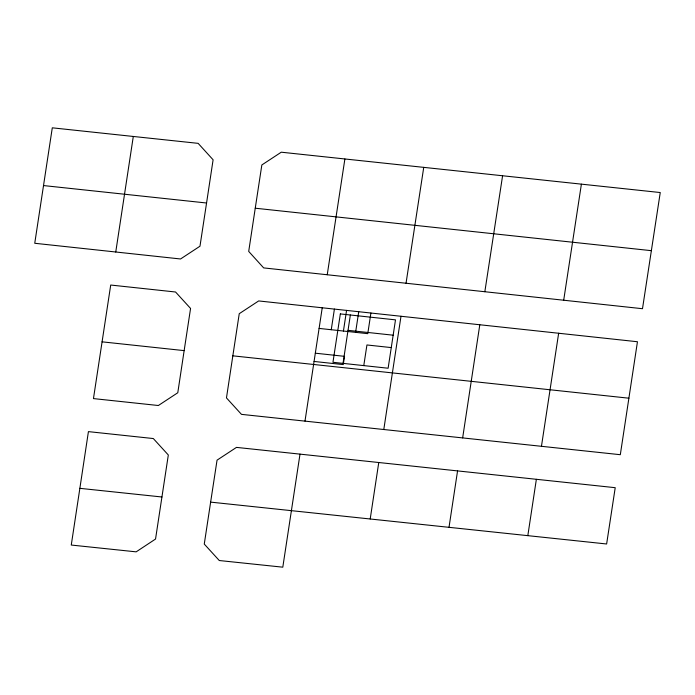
<?xml version="1.0" encoding="UTF-8"?>
<svg xmlns="http://www.w3.org/2000/svg" width="695" height="695" viewBox="0 0 695 695"><rect width="100%" height="100%" fill="white"/><g stroke="black" fill="none" stroke-linecap="round" stroke-linejoin="round"><path stroke-width="1.04" d="M79.864 488.333L88.421 431.621L153.317 438.545L168.32 454.99L155.541 539.042L136.159 551.847L71.264 545.045L79.864 488.333L161.952 496.995M115.752 252.007L133.301 136.463L198.145 143.352L213.104 159.798L206.563 203.001L199.978 246.212L180.552 258.974L34.75 243.276L52.29 127.819L133.301 136.463M184.149 350.619L177.781 392.753L158.356 405.515L93.46 398.591L110.713 285.037L175.557 292.004L190.569 308.45L184.149 350.619L102.061 341.836M255.247 208.213L261.841 164.958L281.267 152.196L660.25 192.541L642.493 308.71L263.666 267.905L248.706 251.416L255.247 208.213L651.371 250.669M210.637 502.12L204.269 544.081L219.281 560.526L282.804 567.181L300.005 454.13L615.223 487.69L606.631 543.985L210.637 502.12L217.049 460.159L236.474 447.389L300.005 454.13M232.834 355.831L226.466 397.914L241.469 414.359L620.314 454.704L637.454 341.74L258.67 300.935L239.245 313.697L232.834 355.831L628.905 398.2M304.992 421.101L322.237 307.763M327.241 274.733L344.885 158.981M331.254 329.725L334.408 309.075M343.426 331.037L346.57 310.387M343.026 363.372L350.358 314.991M355.597 332.349L358.742 311.699M370.913 313.011L367.768 333.661L319.083 328.414M363.78 365.605L366.934 344.963L391.276 347.587M370.209 518.965L378.758 462.54M383.796 429.51L400.998 316.26M406.036 283.23L423.742 167.347M449.013 527.297L457.562 470.915M462.653 437.885L479.802 324.747M527.826 535.619L536.366 479.324M541.457 446.294L558.65 333.244M563.697 300.214L581.394 184.175M484.841 291.718L502.589 175.766M43.524 185.565L206.563 203.001M348.03 330.334L393.161 335.198M315.313 353.19L344.52 356.344L343.261 364.597L314.053 361.452M340.333 313.914L332.957 362.286L388.123 368.228L395.498 319.865L340.333 313.914"/></g></svg>
